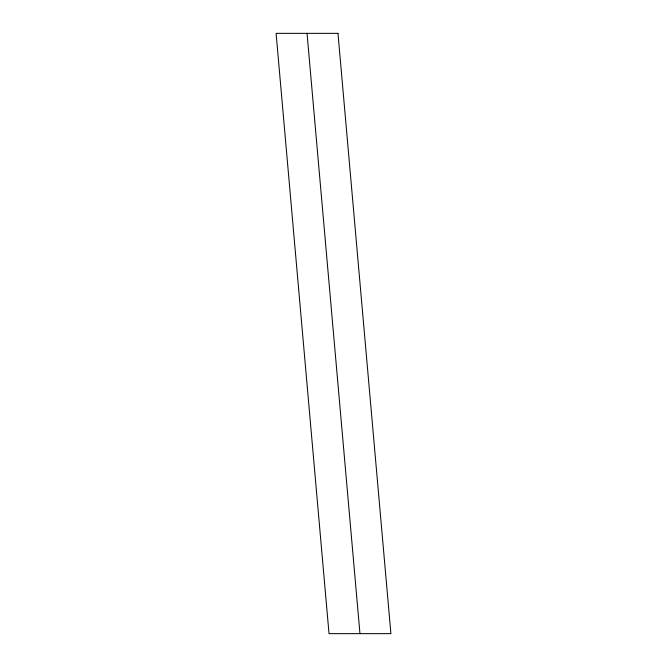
<?xml version="1.0" encoding="UTF-8"?>
<svg xmlns="http://www.w3.org/2000/svg" width="667" height="667" viewBox="0 0 667 667"><rect width="100%" height="100%" fill="white"/><g stroke="black" fill="none" stroke-linecap="round" stroke-linejoin="round"><path stroke-width="1" d="M307.037 33.35L359.963 633.65M337.977 33.35L276.096 33.35L329.023 633.65L390.904 633.65L337.977 33.35"/></g></svg>
